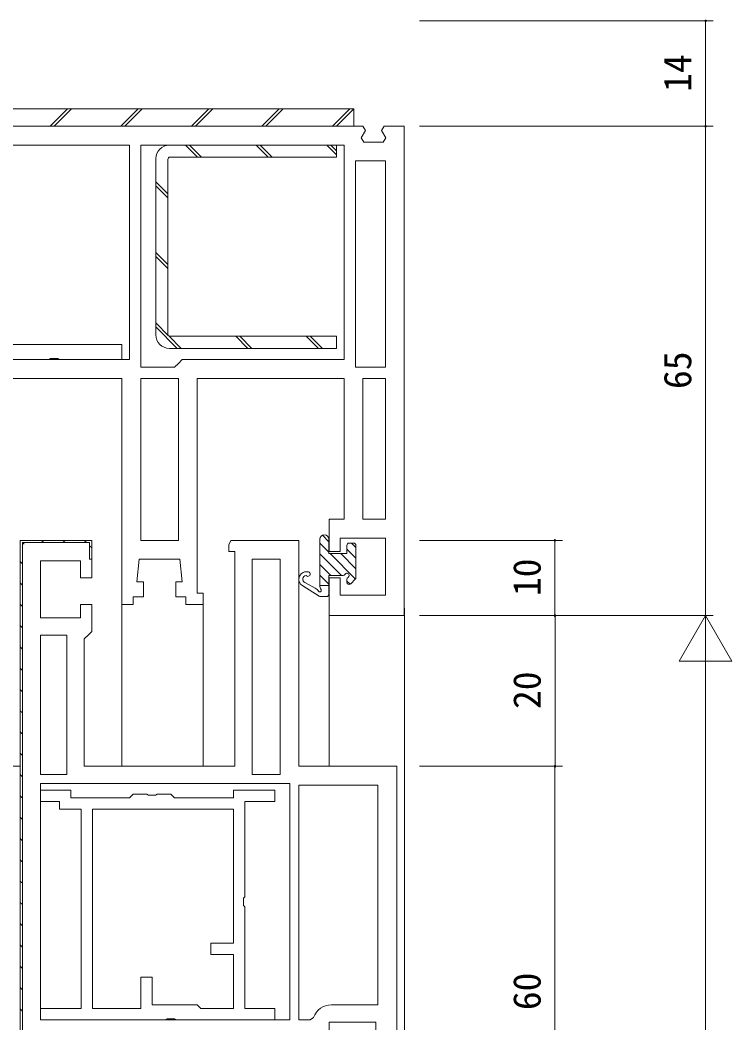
# Model space of a CAD drawing. Units: millimetres, scale not verified. Extents: x -594 to 539, y -420 to 386.
# Drawn here: x -331.4 to -236.9, y 122.5 to 255.7 of the extents above; entities that cross this region are included whole.
import ezdxf
from ezdxf.enums import TextEntityAlignment as Align

# ---------------------------------------------------------------- set-up
doc = ezdxf.new("R2010")
doc.units = ezdxf.units.MM
doc.header["$LTSCALE"] = 2
for name, color, linetype, lineweight in [('0-3_YKK_12', 2, 'Continuous', 9), ('0-4_YKK_D', 6, 'Continuous', 9), ('0-6_YKK_13', 4, 'Continuous', 9), ('0-7_YKK_11', 7, 'Continuous', 9)]:
    doc.layers.add(name, color=color, linetype=linetype, lineweight=lineweight)
doc.styles.add('ＭＳ ゴシック', font='')
doc.styles.get('ＭＳ ゴシック').set_extended_font_data('MS Gothic')

msp = doc.modelspace()

# ---------------------------------------------------------------- linework, layer by layer
at = {"layer": '0-3_YKK_12'}
for p, q in [((-317.891, 178.576), (-317.891, 156.576)), ((-307.099, 178.576), (-307.099, 156.576)), ((-280.391, 177.576), (-280.395, 4.045)), ((-290.391, 177.076), (-290.391, 156.576)), ((-347.889, 156.576), (-331.399, 156.576))]:
    msp.add_line(p, q, dxfattribs=at)
at = {"layer": '0-4_YKK_D'}
for p, q in [((-278.399, 255.576), (-239.399, 255.576)), ((-240.399, 255.576), (-240.399, 241.576)), ((-278.399, 241.576), (-239.399, 241.576)), ((-278.389, 241.576), (-239.399, 241.576)), ((-240.399, 176.576), (-240.399, 241.576)), ((-278.391, 186.576), (-259.399, 186.576)), ((-260.399, 176.576), (-260.399, 186.576)), ((-278.391, 176.576), (-239.399, 176.576)), ((-278.391, 176.576), (-259.399, 176.576)), ((-278.391, 176.576), (-239.399, 176.576)), ((-278.391, 176.576), (-259.391, 176.576)), ((-260.391, 176.576), (-260.391, 156.576)), ((-240.399, 176.576), (-243.899, 170.514)), ((-240.399, 176.576), (-236.899, 170.514)), ((-240.399, 176.576), (-240.399, 164.451)), ((-243.899, 170.514), (-236.899, 170.514)), ((-240.399, -166.424), (-240.399, 169.576)), ((-278.391, 156.576), (-259.391, 156.576)), ((-278.391, 156.576), (-259.399, 156.576)), ((-260.399, 156.576), (-260.399, 96.576))]:
    msp.add_line(p, q, dxfattribs=at)
for centre, start, end in [((-240.399, 255.576), 90, 270), ((-240.399, 255.576), 270, 90), ((-240.399, 241.576), 90, 270), ((-240.399, 241.576), 90, 270), ((-240.399, 241.576), 270, 90), ((-240.399, 241.576), 270, 90), ((-260.399, 186.576), 90, 270), ((-260.399, 186.576), 270, 90), ((-260.399, 176.576), 90, 270), ((-260.391, 176.576), 90, 270), ((-260.399, 176.576), 270, 90), ((-260.391, 176.576), 270, 90), ((-260.399, 156.576), 90, 270), ((-260.391, 156.576), 90, 270), ((-260.399, 156.576), 270, 90), ((-260.391, 156.576), 270, 90)]:
    msp.add_arc(centre, 0.106, start, end, dxfattribs=at)
at = {"layer": '0-6_YKK_13'}
for p, q in [((-287.099, 243.876), (-365.499, 243.876)), ((-327.415, 241.576), (-325.115, 243.876)), ((-326.884, 241.576), (-324.584, 243.876)), ((-318.045, 241.576), (-315.745, 243.876)), ((-317.515, 241.576), (-315.215, 243.876)), ((-308.676, 241.576), (-306.376, 243.876)), ((-308.146, 241.576), (-305.846, 243.876)), ((-299.307, 241.576), (-297.007, 243.876)), ((-298.776, 241.576), (-296.476, 243.876)), ((-289.938, 241.576), (-287.638, 243.876)), ((-289.407, 241.576), (-287.107, 243.876)), ((-287.099, 241.576), (-287.099, 243.876)), ((-287.099, 241.576), (-366.299, 241.576)), ((-289.396, 239.076), (-311.599, 239.076)), ((-309.445, 239.076), (-307.845, 237.476)), ((-308.914, 239.076), (-307.314, 237.476)), ((-300.076, 239.076), (-298.476, 237.476)), ((-299.545, 239.076), (-297.945, 237.476)), ((-290.707, 239.076), (-289.396, 237.766)), ((-290.176, 239.076), (-289.396, 238.296)), ((-289.396, 237.476), (-289.396, 239.076)), ((-313.399, 237.276), (-313.399, 213.874)), ((-311.799, 237.176), (-311.799, 213.974)), ((-289.396, 237.476), (-311.499, 237.476)), ((-313.399, 234.191), (-311.799, 232.591)), ((-313.399, 233.661), (-311.799, 232.061)), ((-313.399, 224.822), (-311.799, 223.222)), ((-313.399, 224.291), (-311.799, 222.691)), ((-313.399, 215.453), (-311.735, 213.789)), ((-313.399, 214.922), (-310.551, 212.074)), ((-311.684, 213.738), (-310.02, 212.074)), ((-311.499, 213.674), (-289.399, 213.674)), ((-302.782, 213.674), (-301.182, 212.074)), ((-302.251, 213.674), (-300.651, 212.074)), ((-293.413, 213.674), (-291.813, 212.074)), ((-292.882, 213.674), (-291.282, 212.074)), ((-291.622, 186.711), (-291.622, 180.581)), ((-290.422, 186.4), (-291.276, 187.255)), ((-290.422, 184.811), (-290.422, 186.711)), ((-290.422, 184.986), (-291.622, 186.186)), ((-288.022, 185.911), (-288.022, 184.811)), ((-286.822, 184.214), (-288.022, 185.414)), ((-287.122, 186.211), (-287.722, 186.211)), ((-286.822, 185.629), (-287.405, 186.211)), ((-286.822, 185.911), (-286.822, 181.611)), ((-288.761, 181.911), (-291.622, 184.772)), ((-288.022, 184.811), (-290.424, 184.811)), ((-286.876, 181.44), (-290.247, 184.811)), ((-286.822, 182.8), (-288.833, 184.811)), ((-290.176, 181.911), (-291.622, 183.357)), ((-290.422, 180.743), (-291.622, 181.943)), ((-290.422, 181.911), (-290.422, 179.415)), ((-288.542, 181.911), (-290.422, 181.911)), ((-288.022, 181.392), (-288.022, 181.011)), ((-287.591, 180.741), (-288.019, 181.169)), ((-287.51, 180.799), (-286.91, 181.399)), ((-293.881, 180.539), (-291.69, 179.152)), ((-292.241, 180.208), (-293.602, 180.958)), ((-291.622, 180.581), (-290.422, 180.581)), ((-291.545, 179.115), (-290.722, 179.115))]:
    msp.add_line(p, q, dxfattribs=at)
msp.add_lwpolyline([(-311.599, 212.074), (-289.399, 212.074), (-289.399, 213.674)], dxfattribs=at)
for centre, radius, start, end in [((-311.599, 237.276), 1.8, 90, 180), ((-311.499, 237.176), 0.3, 90, 180), ((-311.599, 213.874), 1.8, 180, 270), ((-311.499, 213.974), 0.3, 180, 270), ((-291.022, 186.711), 0.6, 0, 180), ((-287.722, 185.911), 0.3, 90, 180), ((-287.122, 185.911), 0.3, 0, 90), ((-293.399, 181.415), 1, 73.39844, 241.12572), ((-293.399, 181.415), 0.5, 95.18523, 246.00981), ((-293.199, 182.086), 0.3, 215.18523, 73.39844), ((-288.542, 182.211), 0.3, 270, 330), ((-288.022, 181.911), 0.3, 300, 150), ((-287.722, 181.392), 0.3, 120, 180), ((-287.122, 181.611), 0.3, 314.99998, 0), ((-292.648, 179.295), 1, 31.26997, 66.00981), ((-291.622, 179.918), 0.2, 211.26997, 33.5573), ((-290.622, 180.581), 1, 180, 213.5573), ((-287.722, 181.011), 0.3, 180, 314.99998), ((-291.545, 179.415), 0.3, 241.12572, 270), ((-290.722, 179.415), 0.3, 270, 0)]:
    msp.add_arc(centre, radius, start, end, dxfattribs=at)
at = {"layer": '0-7_YKK_11'}
for p, q in [((-316.899, 239.076), (-370.399, 239.076)), ((-315.399, 239.076), (-315.399, 209.576)), ((-282.899, 236.976), (-282.899, 209.576)), ((-310.399, 208.076), (-310.399, 186.576)), ((-282.899, 208.076), (-282.899, 189.376)), ((-328.571, 186.576), (-328.271, 186.276)), ((-325.742, 186.576), (-325.442, 186.276)), ((-322.914, 186.576), (-322.614, 186.276)), ((-331.106, 186.283), (-330.894, 186.071)), ((-322.199, 185.861), (-321.899, 185.561)), ((-296.899, 184.076), (-296.899, 155.476)), ((-331.399, 183.747), (-331.099, 183.447)), ((-331.399, 180.919), (-331.099, 180.619)), ((-331.399, 178.091), (-331.099, 177.791)), ((-331.399, 175.262), (-331.099, 174.962)), ((-328.699, 155.476), (-328.699, 173.976)), ((-331.399, 172.434), (-331.099, 172.134)), ((-331.399, 169.605), (-331.099, 169.305)), ((-331.399, 166.777), (-331.099, 166.477)), ((-331.399, 163.948), (-331.099, 163.648)), ((-331.399, 161.12), (-331.099, 160.82)), ((-331.399, 158.292), (-331.099, 157.992)), ((-331.399, 155.463), (-331.099, 155.163)), ((-294.399, 122.876), (-294.399, 154.076)), ((-331.399, 152.635), (-331.099, 152.335)), ((-323.299, 150.876), (-323.299, 124.376)), ((-331.399, 149.806), (-331.099, 149.506)), ((-331.399, 146.978), (-331.099, 146.678)), ((-331.399, 144.149), (-331.099, 143.849)), ((-331.399, 141.321), (-331.099, 141.021)), ((-331.399, 138.493), (-331.099, 138.193)), ((-331.399, 135.664), (-331.099, 135.364)), ((-331.399, 132.836), (-331.099, 132.536)), ((-331.399, 130.007), (-331.099, 129.707)), ((-331.399, 127.179), (-331.099, 126.879)), ((-331.399, 124.35), (-331.099, 124.05)), ((-295.599, 122.876), (-328.699, 122.876))]:
    msp.add_line(p, q, dxfattribs=at)
for points in [[(-316.899, 239.076), (-370.399, 239.076), (-370.399, 243.876), (-374.899, 243.876), (-374.899, 210.576), (-352.399, 210.576), (-351.899, 210.076), (-351.399, 209.576), (-340.399, 209.576), (-339.899, 210.076), (-339.399, 210.576), (-316.899, 210.576)], [(-315.399, 239.076), (-315.399, 209.576), (-310.899, 209.576), (-310.399, 210.076), (-309.899, 210.576), (-288.399, 210.576), (-288.399, 239.076)], [(-327.57, 210.576), (-364.228, 210.576), (-364.42, 210.719), (-365.378, 210.719), (-365.57, 210.576), (-373.899, 210.576), (-373.899, 212.576), (-346.899, 212.576), (-346.899, 238.076), (-341.07, 238.076), (-340.878, 237.933), (-339.92, 237.933), (-339.728, 238.076), (-335.899, 238.076), (-335.899, 236.076), (-344.899, 236.076), (-344.899, 212.576), (-317.899, 212.576), (-317.899, 210.576), (-326.228, 210.576), (-326.42, 210.719), (-327.378, 210.719)], [(-282.899, 236.976), (-282.899, 209.576), (-286.899, 209.576), (-286.899, 236.976)], [(-310.399, 208.076), (-310.399, 186.576), (-315.399, 186.576), (-315.399, 208.076)], [(-282.899, 208.076), (-282.899, 189.376), (-285.899, 189.376), (-285.899, 208.076)], [(-296.899, 184.076), (-296.899, 155.476), (-300.599, 155.476), (-300.599, 184.076)], [(-328.699, 155.476), (-328.699, 173.976), (-325.199, 173.976), (-325.199, 155.476)], [(-295.599, 122.876), (-328.699, 122.876), (-328.699, 154.276), (-295.599, 154.276)], [(-323.299, 150.876), (-323.299, 124.376), (-328.699, 124.376), (-328.699, 122.876), (-312.07, 122.876), (-311.878, 123.019), (-310.92, 123.019), (-310.728, 122.876), (-297.599, 122.876), (-297.599, 124.376), (-301.599, 124.376), (-301.599, 137.905), (-301.742, 138.097), (-301.742, 139.055), (-301.599, 139.247), (-301.599, 151.876), (-297.599, 151.876), (-297.599, 153.376), (-303.099, 153.376), (-303.099, 152.376), (-310.899, 152.376), (-311.399, 152.876), (-313.228, 152.876), (-313.42, 152.733), (-314.378, 152.733), (-314.57, 152.876), (-316.399, 152.876), (-316.899, 152.376), (-324.699, 152.376), (-324.699, 153.376), (-328.699, 153.376), (-328.699, 151.876), (-326.199, 151.876), (-326.199, 150.876)], [(-321.799, 124.376), (-321.799, 150.876), (-303.099, 150.876), (-303.099, 133.076), (-306.099, 133.076), (-306.099, 131.576), (-303.099, 131.576), (-303.099, 124.376), (-307.399, 124.376), (-307.899, 124.876), (-313.899, 124.876), (-313.899, 128.576), (-315.399, 128.576), (-315.399, 124.376)]]:
    msp.add_lwpolyline(points, close=True, dxfattribs=at)
for points in [[(-368.099, 241.576), (-285.921, 241.576), (-285.558, 241.012), (-286.14, 240.039), (-285.777, 239.476), (-283.221, 239.476), (-282.858, 240.039), (-283.44, 241.012), (-283.077, 241.576), (-280.399, 241.576), (-280.399, 176.576), (-290.399, 176.576), (-290.399, 181.576), (-288.899, 181.576), (-288.899, 179.276), (-282.899, 179.276), (-282.899, 186.876), (-288.899, 186.876), (-288.899, 185.076), (-290.399, 185.076), (-290.399, 189.376), (-288.399, 189.376), (-288.399, 208.076), (-307.899, 208.076), (-307.899, 179.576), (-307.099, 179.576), (-307.099, 178.076), (-309.399, 178.076), (-309.399, 179.076), (-310.749, 179.076), (-310.749, 181.076), (-309.876, 181.076), (-310.199, 184.076), (-315.599, 184.076), (-315.921, 181.076), (-315.049, 181.076), (-315.049, 179.076), (-316.399, 179.076), (-316.399, 178.076), (-317.899, 178.076)], [(-317.899, 178.076), (-317.899, 208.076), (-337.399, 208.076)], [(-331.399, 186.576), (-331.399, 96.576)], [(-281.399, 116.576), (-281.399, 156.576), (-294.399, 156.576), (-294.399, 186.576), (-303.417, 186.576), (-303.699, 185.972), (-303.699, 185.076), (-302.899, 185.076), (-302.899, 156.576), (-322.899, 156.576), (-322.899, 173.476), (-322.399, 173.976), (-321.899, 174.476), (-321.899, 178.076), (-323.399, 178.076), (-323.399, 176.276), (-328.699, 176.276), (-328.699, 183.876), (-323.399, 183.876), (-323.399, 181.576), (-321.899, 181.576), (-321.899, 186.576), (-331.399, 186.576)], [(-323.399, 97.076), (-323.399, 99.076), (-323.699, 99.076), (-323.699, 96.876), (-331.099, 96.876), (-331.099, 186.276), (-322.199, 186.276), (-322.199, 184.076), (-321.899, 184.076), (-321.899, 186.076)], [(-294.399, 122.876), (-294.399, 154.076), (-283.899, 154.076), (-283.899, 124.876), (-290.091, 124.876)], [(-292.448, 123.209), (-292.919, 122.876), (-294.399, 122.876)], [(-290.399, 120.076), (-290.399, 122.576), (-284.199, 122.576), (-284.199, 119.269)]]:
    msp.add_lwpolyline(points, dxfattribs=at)
msp.add_arc((-290.091, 122.376), 2.5, 90.00002, 160.52878, dxfattribs=at)

# ---------------------------------------------------------------- texts
at = {"layer": '0-4_YKK_D', "color": 4, "style": 'ＭＳ ゴシック'}
for s, p in [('14', (-241.199, 246.138)), ('65', (-241.199, 206.676)), ('10', (-261.199, 179.176)), ('20', (-261.191, 164.176)), ('60', (-261.199, 124.176))]:
    msp.add_text(s, height=3.666, rotation=90, dxfattribs=at).set_placement(p, align=Align.BOTTOM_LEFT)

doc.saveas('drawing.dxf')
